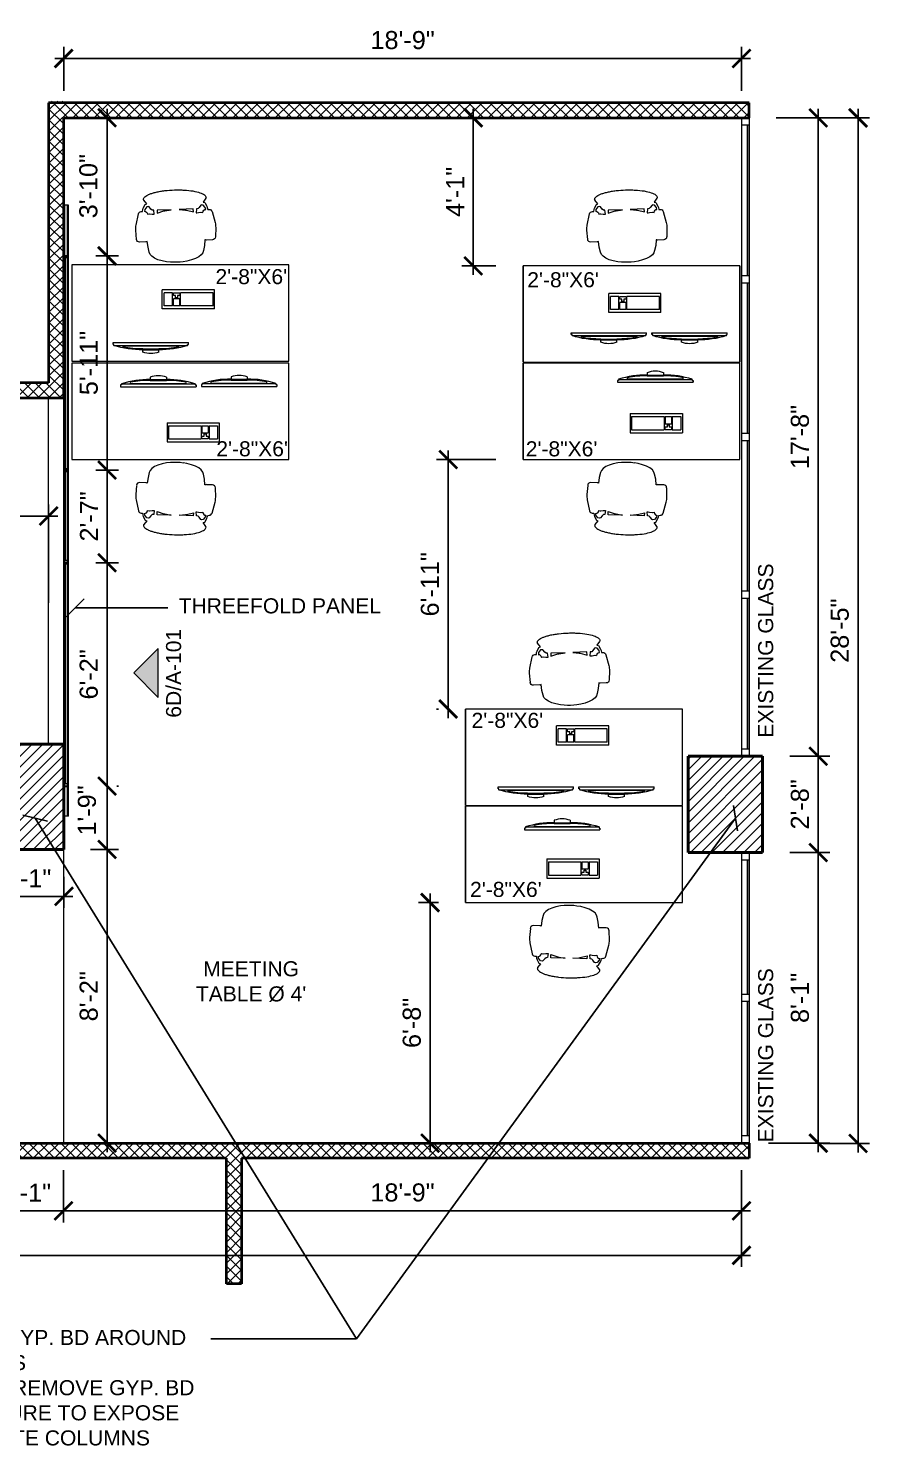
# Model space of a CAD drawing. Extents: x 65572 to 67208, y 30718 to 33598.
# Drawn here: x 66283.9 to 66563.2, y 32088 to 32558.7 of the extents above; entities that cross this region are included whole.
import ezdxf

# ---------------------------------------------------------------- set-up
doc = ezdxf.new("R2010")
doc.units = 0
doc.header["$LTSCALE"] = 0.5
doc.header["$MEASUREMENT"] = 0
doc.linetypes.add('HIDDEN', pattern=[0.375, 0.25, -0.125])
doc.layers.get('0').update_dxf_attribs({"linetype": 'CONTINUOUS'})
doc.layers.get('DEFPOINTS').update_dxf_attribs({"linetype": 'CONTINUOUS', "lineweight": 5})
for name, color, linetype, lineweight in [('Annotations', 40, 'CONTINUOUS', 5), ('Framing', 142, 'CONTINUOUS', 13), ('Hatches', 8, 'CONTINUOUS', 5), ('Layout', 154, 'CONTINUOUS', 5), ('Projections', 151, 'HIDDEN', 5), ('Structure', 7, 'CONTINUOUS', 40), ('Viewed', 150, 'CONTINUOUS', 9), ('Walls', 7, 'CONTINUOUS', 35)]:
    doc.layers.add(name, color=color, linetype=linetype, lineweight=lineweight)
doc.styles.get("Standard").update_dxf_attribs({"font": 'arial.ttf'})
doc.dimstyles.new('ARCH', dxfattribs={"dimscale": 96, "dimtxt": 0.0625, "dimasz": 0.0625, "dimexe": 0.04, "dimexo": 0.09375, "dimgap": 0.03125, "dimtad": 1, "dimdec": 0, "dimrnd": 0.0625, "dimzin": 3, "dimdsep": 46, "dimlunit": 4, "dimtxsty": 'Standard', "dimblk1": 'ARCHTICK', "dimblk2": 'ARCHTICK', "dimsah": 1, "dimcen": 0, "dimdle": 0.03125, "dimclrd": 256, "dimclre": 256, "dimclrt": 256, "dimazin": 0, "dimtfac": 1, "dimtdec": 0, "dimtmove": 2, "dimatfit": 3, "dimldrblk": 'OBLIQUE', "dimfxl": 0.3, "dimfxlon": 1, "dimfrac": 2, "dimarcsym": 0})
pattern_1 = [(45, (63665.679, 30900.0605), (-1.767767, 1.767767), [])]
pattern_2 = [(45, (63665.679, 30900.0605), (-1.767767, 1.767767), []), (135, (63665.679, 30900.0605), (-1.767767, -1.767767), [])]

# ---------------------------------------------------------------- blocks, each defined once
blk = doc.blocks.new('keyboard')
at = {"color": 0}
for p, q in [((8.72, 0), (-8.72, 0)), ((-8.72, -6.4), (-8.72, 0)), ((8.72, -6.4), (8.72, 0)), ((-5.33, -1), (-8.15, -1)), ((-8.15, -5.4), (-8.15, -1)), ((-5.33, -5.4), (-5.33, -1)), ((-5.03, -1.92), (-5.03, -1)), ((-5.03, -1), (-2.93, -1)), ((-4.3, -1.92), (-5.03, -1.92)), ((-2.92, -3.01), (-5.03, -3.01)), ((-5.03, -5.4), (-5.03, -3.01)), ((-4.3, -2.63), (-4.3, -1.92)), ((-3.71, -2.63), (-4.3, -2.63)), ((-2.93, -1.92), (-3.71, -1.92)), ((-3.71, -1.92), (-3.71, -2.63)), ((-2.93, -1), (-2.93, -1.92)), ((-2.92, -5.4), (-2.92, -3.01)), ((8.22, -1), (-2.62, -1)), ((-2.62, -5.4), (-2.62, -1)), ((8.22, -5.4), (8.22, -1)), ((8.72, -6.4), (-8.72, -6.4)), ((-5.33, -5.4), (-8.15, -5.4)), ((-2.92, -5.4), (-5.03, -5.4)), ((8.22, -5.4), (-2.62, -5.4))]:
    blk.add_line(p, q, dxfattribs=at)
blk = doc.blocks.new('_ArchTick')
at = {"const_width": 0.15}
blk.add_lwpolyline([(-0.5, -0.5), (0.5, 0.5)], dxfattribs=at)
blk = doc.blocks.new('*D15')
at = {"layer": 'Annotations', "linetype": 'ByBlock', "lineweight": -2}
for p, q in [((66310.01, 32283.02), (66310.01, 32310.07)), ((66313.29, 32307.07), (66313.85, 32307.07)), ((66304.55, 32286.02), (66313.85, 32286.02))]:
    blk.add_line(p, q, dxfattribs=at)
at = {"layer": 'DEFPOINTS', "color": 0}
for p in [(66304.29, 32307.07), (66310.01, 32307.07), (66295.55, 32286.02)]:
    blk.add_point(p, dxfattribs=at)
at = {"layer": 'Annotations', "lineweight": -2, "xscale": 6, "yscale": 6, "zscale": 6}
for p, rotation in [((66310.01, 32307.07), 89.99999999706833), ((66310.01, 32286.02), 269.9999999970684)]:
    blk.add_blockref('_ArchTick', p, dxfattribs=dict(at, rotation=rotation))
at = {"layer": 'Annotations', "insert": (66303.34, 32298.95), "char_height": 6, "attachment_point": 5, "rotation": 90}
blk.add_mtext('1\'-9"', dxfattribs=at)
blk = doc.blocks.new('_Oblique')
at = {"lineweight": -2}
blk.add_line((-0.5, -0.5), (0.5, 0.5), dxfattribs=at)
blk = doc.blocks.new('*D17')
at = {"layer": 'Annotations', "linetype": 'ByBlock', "lineweight": -2}
for p, q in [((66310.01, 32480.09), (66310.01, 32531.97)), ((66304.62, 32528.97), (66313.85, 32528.97)), ((66313.29, 32483.09), (66313.85, 32483.09))]:
    blk.add_line(p, q, dxfattribs=at)
at = {"layer": 'DEFPOINTS', "color": 0}
for p in [(66295.62, 32528.97), (66310.01, 32528.97), (66304.29, 32483.09)]:
    blk.add_point(p, dxfattribs=at)
at = {"layer": 'Annotations', "lineweight": -2, "xscale": 6, "yscale": 6, "zscale": 6}
for p, rotation in [((66310.01, 32528.97), 89.99999999707393), ((66310.01, 32483.09), 269.9999999970739)]:
    blk.add_blockref('_ArchTick', p, dxfattribs=dict(at, rotation=rotation))
at = {"layer": 'Annotations', "insert": (66303.83, 32506.26), "char_height": 6, "attachment_point": 5, "rotation": 90}
blk.add_mtext('3\'-10"', dxfattribs=at)
blk = doc.blocks.new('*D19')
at = {"layer": 'Annotations', "linetype": 'ByBlock', "lineweight": -2}
for p, q in [((65921.12, 32180), (65921.12, 32147.36)), ((66520.62, 32179.47), (66520.62, 32147.36)), ((65918.12, 32151.2), (66523.62, 32151.2))]:
    blk.add_line(p, q, dxfattribs=at)
at = {"layer": 'DEFPOINTS', "color": 0}
for p in [(65921.12, 32193.47), (66520.62, 32188.47), (66520.62, 32151.2)]:
    blk.add_point(p, dxfattribs=at)
at = {"layer": 'Annotations', "lineweight": -2, "xscale": 6, "yscale": 6, "zscale": 6}
for p, rotation in [((65921.12, 32151.2), 179.9999999970818), ((66520.62, 32151.2), 359.9999999970818)]:
    blk.add_blockref('_ArchTick', p, dxfattribs=dict(at, rotation=rotation))
at = {"layer": 'Annotations', "insert": (66225.69, 32157.26), "char_height": 6, "attachment_point": 5, "rotation": 360}
blk.add_mtext('50\'-0"', dxfattribs=at)
blk = doc.blocks.new('*D20')
at = {"layer": 'Annotations', "linetype": 'ByBlock', "lineweight": -2}
for p, q in [((66559.32, 32185.41), (66559.32, 32531.91)), ((66547.74, 32528.91), (66563.16, 32528.91)), ((66547.66, 32188.41), (66563.16, 32188.41))]:
    blk.add_line(p, q, dxfattribs=at)
at = {"layer": 'DEFPOINTS', "color": 0}
for p in [(66538.74, 32528.91), (66559.32, 32528.91), (66538.66, 32188.41)]:
    blk.add_point(p, dxfattribs=at)
at = {"layer": 'Annotations', "lineweight": -2, "xscale": 6, "yscale": 6, "zscale": 6}
for p, rotation in [((66559.32, 32528.91), 89.99999999708122), ((66559.32, 32188.41), 269.9999999970812)]:
    blk.add_blockref('_ArchTick', p, dxfattribs=dict(at, rotation=rotation))
at = {"layer": 'Annotations', "insert": (66553.26, 32358.66), "char_height": 6, "attachment_point": 5, "rotation": 90}
blk.add_mtext('28\'-5"', dxfattribs=at)
blk = doc.blocks.new('*D22')
at = {"layer": 'Annotations', "linetype": 'ByBlock', "lineweight": -2}
for p, q in [((66270.62, 32276.97), (66270.62, 32266.59)), ((66295.7, 32276.91), (66295.7, 32266.59)), ((66267.62, 32270.43), (66298.7, 32270.43))]:
    blk.add_line(p, q, dxfattribs=at)
at = {"layer": 'DEFPOINTS', "color": 0}
for p in [(66270.62, 32285.97), (66295.7, 32285.91), (66295.7, 32270.43)]:
    blk.add_point(p, dxfattribs=at)
at = {"layer": 'Annotations', "lineweight": -2, "xscale": 6, "yscale": 6, "zscale": 6}
for p, rotation in [((66270.62, 32270.43), 179.9999999970825), ((66295.7, 32270.43), 359.9999999970824)]:
    blk.add_blockref('_ArchTick', p, dxfattribs=dict(at, rotation=rotation))
at = {"layer": 'Annotations', "insert": (66283.16, 32276.44), "char_height": 6, "attachment_point": 5, "rotation": 360}
blk.add_mtext('2\'-1"', dxfattribs=at)
blk = doc.blocks.new('*D50')
at = {"layer": 'Annotations', "linetype": 'ByBlock', "lineweight": -2}
for p, q in [((66270.62, 32179.52), (66270.62, 32162.16)), ((66295.55, 32179.52), (66295.55, 32162.16)), ((66267.62, 32166), (66298.55, 32166))]:
    blk.add_line(p, q, dxfattribs=at)
at = {"layer": 'DEFPOINTS', "color": 0}
for p in [(66270.62, 32188.52), (66295.55, 32188.52), (66295.55, 32166)]:
    blk.add_point(p, dxfattribs=at)
at = {"layer": 'Annotations', "lineweight": -2, "xscale": 6, "yscale": 6, "zscale": 6, "rotation": 180}
blk.add_blockref('_ArchTick', (66270.62, 32166), dxfattribs=at)
at = {"layer": 'Annotations', "lineweight": -2, "xscale": 6, "yscale": 6, "zscale": 6}
blk.add_blockref('_ArchTick', (66295.55, 32166), dxfattribs=at)
at = {"layer": 'Annotations', "insert": (66283.08, 32172.02), "char_height": 6, "attachment_point": 5}
blk.add_mtext('2\'-1"', dxfattribs=at)
blk = doc.blocks.new('*D51')
at = {"layer": 'Annotations', "linetype": 'ByBlock', "lineweight": -2}
for p, q in [((66295.55, 32179.52), (66295.55, 32162.16)), ((66520.62, 32179.47), (66520.62, 32162.16)), ((66292.55, 32166), (66523.62, 32166))]:
    blk.add_line(p, q, dxfattribs=at)
at = {"layer": 'DEFPOINTS', "color": 0}
for p in [(66295.55, 32188.52), (66520.62, 32188.47), (66520.62, 32166)]:
    blk.add_point(p, dxfattribs=at)
at = {"layer": 'Annotations', "lineweight": -2, "xscale": 6, "yscale": 6, "zscale": 6, "rotation": 180}
blk.add_blockref('_ArchTick', (66295.55, 32166), dxfattribs=at)
at = {"layer": 'Annotations', "lineweight": -2, "xscale": 6, "yscale": 6, "zscale": 6}
blk.add_blockref('_ArchTick', (66520.62, 32166), dxfattribs=at)
at = {"layer": 'Annotations', "insert": (66408.08, 32172.07), "char_height": 6, "attachment_point": 5}
blk.add_mtext('18\'-9"', dxfattribs=at)
blk = doc.blocks.new('herman miller')
at = {"color": 0, "linetype": 'ByBlock', "lineweight": -2}
for p, q in [((2130, 3358), (2129, 3346)), ((2242, 3404), (2149, 3382)), ((2363, 3404), (2285, 3408)), ((2387, 3326), (2387, 3379)), ((2066, 3309), (2035, 3333)), ((2071, 3322), (2066, 3309)), ((2101, 3339), (2071, 3322)), ((2090, 3296), (2092, 3309)), ((2092, 3289), (2090, 3296)), ((2092, 3309), (2113, 3327)), ((2111, 3275), (2092, 3289)), ((2113, 3343), (2101, 3339)), ((2120, 3264), (2111, 3275)), ((2129, 3346), (2113, 3343)), ((2113, 3327), (2129, 3329)), ((2121, 3251), (2120, 3264)), ((2155, 3248), (2121, 3251)), ((2154, 3304), (2151, 3291)), ((2151, 3291), (2151, 3288)), ((2151, 3288), (2154, 3267)), ((2154, 3267), (2155, 3254)), ((2155, 3254), (2155, 3248)), ((2433, 3309), (2384, 3314)), ((2475, 3300), (2433, 3309)), ((2493, 3293), (2475, 3300)), ((2510, 3279), (2493, 3293)), ((2526, 3257), (2510, 3279)), ((2540, 3229), (2526, 3257)), ((2551, 3195), (2540, 3229)), ((2121, 3223), (2147, 3224)), ((2122, 3104), (2121, 3223)), ((2129, 3157), (2122, 3104)), ((2130, 3166), (2129, 3157)), ((2147, 3224), (2130, 3166)), ((2560, 3157), (2551, 3195)), ((2564, 3125), (2560, 3157)), ((2121, 2920), (2122, 3038)), ((2122, 3038), (2129, 2985)), ((2560, 2985), (2564, 3017)), ((2111, 2868), (2120, 2878)), ((2120, 2878), (2121, 2891)), ((2147, 2918), (2121, 2920)), ((2121, 2891), (2155, 2895)), ((2129, 2985), (2130, 2976)), ((2130, 2976), (2147, 2918)), ((2154, 2875), (2151, 2854)), ((2155, 2888), (2154, 2875)), ((2155, 2895), (2155, 2888)), ((2510, 2863), (2526, 2885)), ((2526, 2885), (2540, 2913)), ((2540, 2913), (2551, 2947)), ((2551, 2947), (2560, 2985)), ((2035, 2810), (2066, 2833)), ((2066, 2833), (2071, 2820)), ((2071, 2820), (2101, 2803)), ((2090, 2846), (2092, 2853)), ((2092, 2833), (2090, 2846)), ((2092, 2853), (2111, 2868)), ((2113, 2816), (2092, 2833)), ((2101, 2803), (2113, 2800)), ((2129, 2813), (2113, 2816)), ((2113, 2800), (2129, 2796)), ((2129, 2796), (2130, 2784)), ((2149, 2760), (2242, 2738)), ((2151, 2854), (2151, 2851)), ((2151, 2851), (2154, 2838)), ((2384, 2828), (2433, 2833)), ((2387, 2764), (2387, 2816)), ((2433, 2833), (2475, 2843)), ((2475, 2843), (2493, 2849)), ((2493, 2849), (2510, 2863)), ((2285, 2734), (2363, 2738))]:
    blk.add_line(p, q, dxfattribs=at)
for centre, radius, start, end in [((2155, 3357), 25.4, 103.3925, 178.698), ((2277, 3256), 152, 87.0643, 103.3925), ((2362, 3379), 25.4, 0, 87.0643), ((2028, 3323), 11.4, 52.4809, 89.3775), ((2154, 3330), 25.4, 181.636, 262.725), ((2154, 3330), 25.4, 262.725, 269.798), ((2362, 3326), 25.4, 332.4862, 0), ((2135, 3071), 432, 352.8004, 7.1996), ((2028, 2819), 11.4, 270.6225, 307.5191), ((2154, 2812), 25.4, 97.275, 178.364), ((2155, 2785), 25.4, 181.302, 256.6075), ((2154, 2812), 25.4, 90.202, 97.275), ((2362, 2764), 25.4, 272.9357, 0), ((2362, 2816), 25.4, 0, 27.5138), ((2277, 2886), 152, 256.6075, 272.9357)]:
    blk.add_arc(centre, radius, start, end, dxfattribs=at)
blk.add_open_spline([(2028, 3335), (2025, 3335), (2017, 3333), (2006, 3323), (1996, 3307), (1986, 3285), (1977, 3258), (1970, 3227), (1964, 3191), (1958, 3140), (1956, 3085), (1957, 3030), (1961, 2976), (1969, 2913), (1986, 2854), (2002, 2822), (2017, 2810), (2025, 2807), (2028, 2807)], degree=3, knots=[0, 0, 0, 0, 0.05, 0.1, 0.15, 0.2, 0.25, 0.3, 0.35, 0.4, 0.5, 0.55, 0.6, 0.7, 0.8, 0.9, 0.95, 1, 1, 1, 1], dxfattribs=at)
blk = doc.blocks.new('*D57')
at = {"layer": 'Annotations', "linetype": 'ByBlock', "lineweight": -2}
for p, q in [((66546.1, 32185.47), (66546.1, 32287.97)), ((66536.62, 32284.97), (66549.94, 32284.97)), ((66529.62, 32188.47), (66549.94, 32188.47))]:
    blk.add_line(p, q, dxfattribs=at)
at = {"layer": 'DEFPOINTS', "color": 0}
for p in [(66527.62, 32284.97), (66546.1, 32284.97), (66520.62, 32188.47)]:
    blk.add_point(p, dxfattribs=at)
at = {"layer": 'Annotations', "lineweight": -2, "xscale": 6, "yscale": 6, "zscale": 6}
for p, rotation in [((66546.1, 32284.97), 90), ((66546.1, 32188.47), 270)]:
    blk.add_blockref('_ArchTick', p, dxfattribs=dict(at, rotation=rotation))
at = {"layer": 'Annotations', "insert": (66540.03, 32236.72), "char_height": 6, "attachment_point": 5, "rotation": 90}
blk.add_mtext('8\'-1"', dxfattribs=at)
blk = doc.blocks.new('*D58')
at = {"layer": 'Annotations', "linetype": 'ByBlock', "lineweight": -2}
for p, q in [((66546.1, 32281.97), (66546.1, 32319.97)), ((66536.62, 32316.97), (66549.94, 32316.97)), ((66536.62, 32284.97), (66549.94, 32284.97))]:
    blk.add_line(p, q, dxfattribs=at)
at = {"layer": 'DEFPOINTS', "color": 0}
for p in [(66527.62, 32316.97), (66546.1, 32316.97), (66527.62, 32284.97)]:
    blk.add_point(p, dxfattribs=at)
at = {"layer": 'Annotations', "lineweight": -2, "xscale": 6, "yscale": 6, "zscale": 6}
for p, rotation in [((66546.1, 32316.97), 90), ((66546.1, 32284.97), 270)]:
    blk.add_blockref('_ArchTick', p, dxfattribs=dict(at, rotation=rotation))
at = {"layer": 'Annotations', "insert": (66540.03, 32300.97), "char_height": 6, "attachment_point": 5, "rotation": 90}
blk.add_mtext('2\'-8"', dxfattribs=at)
blk = doc.blocks.new('*D59')
at = {"layer": 'Annotations', "linetype": 'ByBlock', "lineweight": -2}
for p, q in [((66546.1, 32313.97), (66546.1, 32531.91)), ((66532.12, 32528.91), (66549.94, 32528.91)), ((66536.62, 32316.97), (66549.94, 32316.97))]:
    blk.add_line(p, q, dxfattribs=at)
at = {"layer": 'DEFPOINTS', "color": 0}
for p in [(66523.12, 32528.91), (66546.1, 32528.91), (66527.62, 32316.97)]:
    blk.add_point(p, dxfattribs=at)
at = {"layer": 'Annotations', "lineweight": -2, "xscale": 6, "yscale": 6, "zscale": 6}
for p, rotation in [((66546.1, 32528.91), 90), ((66546.1, 32316.97), 270)]:
    blk.add_blockref('_ArchTick', p, dxfattribs=dict(at, rotation=rotation))
at = {"layer": 'Annotations', "insert": (66540.03, 32422.94), "char_height": 6, "attachment_point": 5, "rotation": 90}
blk.add_mtext('17\'-8"', dxfattribs=at)
blk = doc.blocks.new('*D60')
at = {"layer": 'Annotations', "linetype": 'ByBlock', "lineweight": -2}
for p, q in [((66295.62, 32537.97), (66295.62, 32552.5)), ((66520.62, 32537.97), (66520.62, 32552.5)), ((66292.62, 32548.66), (66523.62, 32548.66))]:
    blk.add_line(p, q, dxfattribs=at)
at = {"layer": 'DEFPOINTS', "color": 0}
for p in [(66520.62, 32548.66), (66295.62, 32528.97), (66520.62, 32528.97)]:
    blk.add_point(p, dxfattribs=at)
at = {"layer": 'Annotations', "lineweight": -2, "xscale": 6, "yscale": 6, "zscale": 6, "rotation": 180}
blk.add_blockref('_ArchTick', (66295.62, 32548.66), dxfattribs=at)
at = {"layer": 'Annotations', "lineweight": -2, "xscale": 6, "yscale": 6, "zscale": 6}
blk.add_blockref('_ArchTick', (66520.62, 32548.66), dxfattribs=at)
at = {"layer": 'Annotations', "insert": (66408.12, 32554.73), "char_height": 6, "attachment_point": 5}
blk.add_mtext('18\'-9"', dxfattribs=at)
blk = doc.blocks.new('*D61')
at = {"layer": 'Annotations', "linetype": 'ByBlock', "lineweight": -2}
for p, q in [((66304.55, 32286.02), (66313.85, 32286.02)), ((66310.01, 32289.02), (66310.01, 32185.52)), ((66304.55, 32188.52), (66313.85, 32188.52))]:
    blk.add_line(p, q, dxfattribs=at)
at = {"layer": 'DEFPOINTS', "color": 0}
for p in [(66295.55, 32286.02), (66295.55, 32188.52), (66310.01, 32188.52)]:
    blk.add_point(p, dxfattribs=at)
at = {"layer": 'Annotations', "lineweight": -2, "xscale": 6, "yscale": 6, "zscale": 6}
for p, rotation in [((66310.01, 32286.02), 89.99999999708396), ((66310.01, 32188.52), 269.9999999970839)]:
    blk.add_blockref('_ArchTick', p, dxfattribs=dict(at, rotation=rotation))
at = {"layer": 'Annotations', "insert": (66303.95, 32237.27), "char_height": 6, "attachment_point": 5, "rotation": 90}
blk.add_mtext('8\'-2"', dxfattribs=at)
blk = doc.blocks.new('*D63')
at = {"layer": 'Annotations', "linetype": 'ByBlock', "lineweight": -2}
for p, q in [((66137.62, 32367.93), (66137.62, 32400.57)), ((66290.62, 32367.93), (66290.62, 32400.57)), ((66134.62, 32396.73), (66293.62, 32396.73))]:
    blk.add_line(p, q, dxfattribs=at)
at = {"layer": 'DEFPOINTS', "color": 0}
for p in [(66290.62, 32396.73), (66290.62, 32320.97), (66137.62, 32302.47)]:
    blk.add_point(p, dxfattribs=at)
at = {"layer": 'Annotations', "lineweight": -2, "xscale": 6, "yscale": 6, "zscale": 6, "rotation": 180}
blk.add_blockref('_ArchTick', (66137.62, 32396.73), dxfattribs=at)
at = {"layer": 'Annotations', "lineweight": -2, "xscale": 6, "yscale": 6, "zscale": 6}
blk.add_blockref('_ArchTick', (66290.62, 32396.73), dxfattribs=at)
at = {"layer": 'Annotations', "insert": (66214.12, 32402.8), "char_height": 6, "attachment_point": 5}
blk.add_mtext('12\'-9"', dxfattribs=at)
blk = doc.blocks.new('monitor')
at = {"color": 0, "linetype": 'ByBlock', "lineweight": -2}
for p, q in [((-12.52, 0.6), (-12.52, 0)), ((-12.52, 0.6), (-12.52, 0)), ((-12.22, 0.6), (-12.52, 0.6)), ((-12.52, 0), (12.52, 0)), ((-12.22, 0.95), (12.22, 0.95)), ((-12.22, 0.95), (-12.22, 0.6)), ((-9.24, 1.1), (-9.24, 1.45)), ((-9.24, 1.1), (-9.24, 1.45)), ((-9.24, 1.1), (9.24, 1.1)), ((-2.68, 3.17), (-2.68, 2.38)), ((-2.68, 2.38), (2.68, 2.38)), ((-2.68, 2.09), (2.68, 2.09)), ((2.68, 3.17), (2.68, 2.38)), ((9.24, 1.1), (9.24, 1.45)), ((12.22, 0.95), (12.22, 0.6)), ((12.22, 0.6), (12.52, 0.6)), ((12.52, 0.6), (12.52, 0))]:
    blk.add_line(p, q, dxfattribs=at)
for centre, radius, start, end in [((-3.23, -26.48), 28.87, 88.9181, 108.1434), ((-3.23, -26.48), 28.58, 88.9181, 102.1432), ((0, -3.88), 7.54, 69.1704, 110.8296), ((3.23, -26.48), 28.87, 71.8566, 91.0819), ((3.23, -26.48), 28.58, 77.8568, 91.0819)]:
    blk.add_arc(centre, radius, start, end, dxfattribs=at)
blk = doc.blocks.new('*D103')
at = {"layer": 'Annotations', "lineweight": -2}
for p, q in [((66306.25, 32381.21), (66313.85, 32381.21)), ((66310.01, 32304.07), (66310.01, 32384.21)), ((66313.29, 32307.07), (66313.85, 32307.07))]:
    blk.add_line(p, q, dxfattribs=at)
at = {"layer": 'DEFPOINTS', "color": 0}
for p in [(66297.25, 32381.21), (66310.01, 32381.21), (66304.29, 32307.07)]:
    blk.add_point(p, dxfattribs=at)
at = {"layer": 'Annotations', "lineweight": -2, "xscale": 6, "yscale": 6, "zscale": 6}
for p, rotation in [((66310.01, 32381.21), 89.99999999707627), ((66310.01, 32307.07), 269.9999999970763)]:
    blk.add_blockref('_ArchTick', p, dxfattribs=dict(at, rotation=rotation))
at = {"layer": 'Annotations', "insert": (66303.95, 32344.14), "char_height": 6, "attachment_point": 5, "rotation": 90}
blk.add_mtext('6\'-2"', dxfattribs=at)
blk = doc.blocks.new('*D104')
at = {"layer": 'Annotations', "lineweight": -2}
for p, q in [((66310.01, 32378.21), (66310.01, 32414.97)), ((66306.25, 32411.97), (66313.85, 32411.97)), ((66306.25, 32381.21), (66313.85, 32381.21))]:
    blk.add_line(p, q, dxfattribs=at)
at = {"layer": 'DEFPOINTS', "color": 0}
for p in [(66297.25, 32411.97), (66310.01, 32411.97), (66297.25, 32381.21)]:
    blk.add_point(p, dxfattribs=at)
at = {"layer": 'Annotations', "lineweight": -2, "xscale": 6, "yscale": 6, "zscale": 6}
for p, rotation in [((66310.01, 32411.97), 89.99999999707218), ((66310.01, 32381.21), 269.9999999970722)]:
    blk.add_blockref('_ArchTick', p, dxfattribs=dict(at, rotation=rotation))
at = {"layer": 'Annotations', "insert": (66304, 32396.59), "char_height": 6, "attachment_point": 5, "rotation": 90}
blk.add_mtext('2\'-7"', dxfattribs=at)
blk = doc.blocks.new('*D105')
at = {"layer": 'Annotations', "lineweight": -2}
for p, q in [((66310.01, 32408.97), (66310.01, 32486.09)), ((66306.25, 32483.09), (66313.85, 32483.09)), ((66306.25, 32411.97), (66313.85, 32411.97))]:
    blk.add_line(p, q, dxfattribs=at)
at = {"layer": 'DEFPOINTS', "color": 0}
for p in [(66297.25, 32483.09), (66310.01, 32483.09), (66297.25, 32411.97)]:
    blk.add_point(p, dxfattribs=at)
at = {"layer": 'Annotations', "lineweight": -2, "xscale": 6, "yscale": 6, "zscale": 6}
for p, rotation in [((66310.01, 32483.09), 89.9999999970811), ((66310.01, 32411.97), 269.9999999970811)]:
    blk.add_blockref('_ArchTick', p, dxfattribs=dict(at, rotation=rotation))
at = {"layer": 'Annotations', "insert": (66303.95, 32447.53), "char_height": 6, "attachment_point": 5, "rotation": 90}
blk.add_mtext('5\'-11"', dxfattribs=at)
blk = doc.blocks.new('*D111')
at = {"layer": 'Annotations', "lineweight": -2}
for p, q in [((66423.25, 32329.63), (66423.25, 32418.47)), ((66439.11, 32415.47), (66419.41, 32415.47)), ((66420.05, 32332.63), (66419.41, 32332.63))]:
    blk.add_line(p, q, dxfattribs=at)
at = {"layer": 'DEFPOINTS', "color": 0}
for p in [(66423.25, 32415.47), (66448.11, 32415.47), (66429.05, 32332.63)]:
    blk.add_point(p, dxfattribs=at)
at = {"layer": 'Annotations', "lineweight": -2, "xscale": 6, "yscale": 6, "zscale": 6}
for p, rotation in [((66423.25, 32415.47), 90), ((66423.25, 32332.63), 270)]:
    blk.add_blockref('_ArchTick', p, dxfattribs=dict(at, rotation=rotation))
at = {"layer": 'Annotations', "insert": (66417.19, 32374.05), "char_height": 6, "attachment_point": 5, "rotation": 90}
blk.add_mtext('6\'-11"', dxfattribs=at)
blk = doc.blocks.new('*D125')
at = {"layer": 'Annotations', "lineweight": -2}
for p, q in [((66431.58, 32476.76), (66431.58, 32531.97)), ((66439.11, 32528.97), (66427.74, 32528.97)), ((66439.11, 32479.76), (66427.74, 32479.76))]:
    blk.add_line(p, q, dxfattribs=at)
at = {"layer": 'DEFPOINTS', "color": 0}
for p in [(66431.58, 32528.97), (66448.11, 32528.97), (66448.11, 32479.76)]:
    blk.add_point(p, dxfattribs=at)
at = {"layer": 'Annotations', "lineweight": -2, "xscale": 6, "yscale": 6, "zscale": 6}
for p, rotation in [((66431.58, 32528.97), 90), ((66431.58, 32479.76), 270)]:
    blk.add_blockref('_ArchTick', p, dxfattribs=dict(at, rotation=rotation))
at = {"layer": 'Annotations', "insert": (66425.57, 32504.36), "char_height": 6, "attachment_point": 5, "rotation": 90}
blk.add_mtext('4\'-1"', dxfattribs=at)
blk = doc.blocks.new('*D126')
at = {"layer": 'Annotations', "lineweight": -2}
for p, q in [((66420.05, 32268.35), (66413.41, 32268.35)), ((66417.25, 32271.35), (66417.25, 32185.47)), ((66420.05, 32188.47), (66413.41, 32188.47))]:
    blk.add_line(p, q, dxfattribs=at)
at = {"layer": 'DEFPOINTS', "color": 0}
for p in [(66429.05, 32268.35), (66417.25, 32188.47), (66429.05, 32188.47)]:
    blk.add_point(p, dxfattribs=at)
at = {"layer": 'Annotations', "lineweight": -2, "xscale": 6, "yscale": 6, "zscale": 6}
for p, rotation in [((66417.25, 32268.35), 90), ((66417.25, 32188.47), 270)]:
    blk.add_blockref('_ArchTick', p, dxfattribs=dict(at, rotation=rotation))
at = {"layer": 'Annotations', "insert": (66411.19, 32228.41), "char_height": 6, "attachment_point": 5, "rotation": 90}
blk.add_mtext('6\'-8"', dxfattribs=at)

msp = doc.modelspace()

# ---------------------------------------------------------------- hatches: boundary and pattern name
at = {"layer": 'Hatches'}
h = msp.add_hatch(dxfattribs=at)
h.set_pattern_fill('ANSI37', color=256, scale=20, style=0)
h.set_pattern_definition(pattern_2)
h.paths.add_polyline_path([(66290.62, 32440.97), (66132.62, 32440.97), (66132.62, 32389.47), (65921.12, 32389.47), (65921.12, 32384.47), (66132.62, 32384.47), (66132.62, 32297.47), (66141.62, 32297.47), (66141.62, 32302.47), (66137.62, 32302.47), (66137.62, 32435.97), (66295.62, 32435.97), (66295.62, 32528.97), (66523.12, 32528.97), (66523.12, 32533.97), (66295.62, 32533.97), (66295.62, 32534.51), (66290.62, 32534.53)])
at = {"layer": 'Hatches', "linetype": 'ByBlock'}
msp.add_hatch(color=256, dxfattribs=at).paths.add_polyline_path([(66327.02, 32352.78), (66318.87, 32344.63), (66327.02, 32336.48)])
at = {"layer": 'Hatches'}
h = msp.add_hatch(dxfattribs=at)
h.set_pattern_fill('ANSI31', color=256, scale=20, style=0)
h.set_pattern_definition(pattern_1)
h.paths.add_polyline_path([(66270.62, 32320.97), (66295.62, 32320.97), (66295.62, 32285.97), (66270.62, 32285.97)])
h = msp.add_hatch(dxfattribs=at)
h.set_pattern_fill('ANSI31', color=256, scale=20, style=0)
h.set_pattern_definition(pattern_1)
h.paths.add_polyline_path([(66502.87, 32316.97), (66527.62, 32316.97), (66527.62, 32284.97), (66502.87, 32284.97)])
h = msp.add_hatch(dxfattribs=at)
h.set_pattern_fill('ANSI37', color=256, scale=20, style=0)
h.set_pattern_definition(pattern_2)
h.paths.add_polyline_path([(66349.62, 32141.77), (66354.62, 32141.77), (66354.62, 32183.47), (66523.12, 32183.47), (66523.12, 32188.47), (65921.12, 32188.47), (65921.12, 32183.47), (66063.62, 32183.47), (66063.62, 32141.77), (66068.62, 32141.77), (66068.62, 32183.47), (66206.62, 32183.47), (66206.62, 32141.77), (66211.62, 32141.77), (66211.62, 32183.47), (66349.62, 32183.47)])

# ---------------------------------------------------------------- linework, layer by layer
at = {"color": 0}
for p, q in [((66520.11, 32447.76), (66520.11, 32479.76)), ((66295.62, 32320.97), (66295.62, 32435.97))]:
    msp.add_line(p, q, dxfattribs=at)
at = {"layer": 'Annotations', "linetype": 'ByBlock'}
msp.add_lwpolyline([(66327.02, 32352.78), (66318.87, 32344.63), (66327.02, 32336.48), (66327.02, 32352.78)], dxfattribs=at)
at = {"layer": 'Framing'}
for p, q in [((66511.12, 32528.97), (66511.12, 32528.91)), ((66520.62, 32528.97), (66520.62, 32526.47)), ((66523.12, 32528.97), (66520.62, 32528.97)), ((66523.12, 32526.47), (66520.62, 32526.47)), ((66522.5, 32526.47), (66522.5, 32476.59)), ((66522.62, 32526.47), (66522.5, 32526.47)), ((66522.62, 32526.47), (66522.62, 32476.59)), ((66523.12, 32528.97), (66523.12, 32526.47)), ((66523.12, 32528.97), (66523.12, 32528.91)), ((66523.12, 32528.91), (66523.2, 32528.91)), ((66295.62, 32483.09), (66295.62, 32481.47)), ((66297.25, 32483.09), (66295.62, 32483.09)), ((66295.62, 32481.47), (66296, 32481.47)), ((66295.73, 32482.99), (66297.14, 32482.99)), ((66295.73, 32481.57), (66295.73, 32482.99)), ((66295.89, 32481.57), (66295.73, 32481.57)), ((66295.89, 32481.75), (66295.89, 32481.57)), ((66296, 32481.75), (66295.89, 32481.75)), ((66296, 32481.47), (66296, 32481.75)), ((66296.12, 32482.57), (66296.12, 32412.53)), ((66296.12, 32482.57), (66296.75, 32482.57)), ((66296.75, 32482.57), (66296.75, 32412.53)), ((66296.87, 32481.75), (66296.87, 32481.47)), ((66296.98, 32481.75), (66296.87, 32481.75)), ((66296.87, 32481.47), (66297.25, 32481.47)), ((66296.98, 32481.57), (66296.98, 32481.75)), ((66297.14, 32481.57), (66296.98, 32481.57)), ((66297.14, 32482.99), (66297.14, 32481.57)), ((66297.25, 32481.47), (66297.25, 32483.09)), ((66520.62, 32476.59), (66520.62, 32474.09)), ((66520.62, 32476.59), (66523.12, 32476.59)), ((66523.12, 32474.09), (66520.62, 32474.09)), ((66522.5, 32476.59), (66522.62, 32476.59)), ((66522.5, 32474.09), (66522.5, 32424.22)), ((66522.62, 32474.09), (66522.5, 32474.09)), ((66522.62, 32474.09), (66522.62, 32424.22)), ((66523.12, 32476.59), (66523.12, 32474.09)), ((66520.62, 32424.22), (66520.62, 32421.72)), ((66520.62, 32424.22), (66523.12, 32424.22)), ((66522.5, 32424.22), (66522.62, 32424.22)), ((66523.12, 32424.22), (66523.12, 32421.72)), ((66523.12, 32421.72), (66520.62, 32421.72)), ((66522.5, 32421.72), (66522.5, 32371.84)), ((66522.62, 32421.72), (66522.5, 32421.72)), ((66522.62, 32421.72), (66522.62, 32371.84)), ((66295.62, 32413.59), (66295.62, 32411.97)), ((66296, 32413.59), (66295.62, 32413.59)), ((66295.73, 32413.49), (66295.89, 32413.49)), ((66295.73, 32412.07), (66295.73, 32413.49)), ((66295.89, 32413.49), (66295.89, 32413.31)), ((66295.89, 32413.31), (66296, 32413.31)), ((66296, 32413.31), (66296, 32413.59)), ((66296, 32412.07), (66296, 32413.31)), ((66296.87, 32413.59), (66296.87, 32413.31)), ((66297.25, 32413.59), (66296.87, 32413.59)), ((66296.87, 32413.31), (66296.98, 32413.31)), ((66296.98, 32413.49), (66297.14, 32413.49)), ((66296.98, 32413.31), (66296.98, 32413.49)), ((66297.14, 32413.49), (66297.14, 32412.07)), ((66297.25, 32411.97), (66297.25, 32413.59)), ((66295.62, 32411.97), (66295.62, 32410.34)), ((66297.25, 32411.97), (66295.62, 32411.97)), ((66295.62, 32411.97), (66297.25, 32411.97)), ((66295.62, 32410.34), (66296, 32410.34)), ((66297.14, 32412.07), (66295.73, 32412.07)), ((66295.73, 32411.86), (66297.14, 32411.86)), ((66295.73, 32410.45), (66295.73, 32411.86)), ((66295.89, 32410.45), (66295.73, 32410.45)), ((66295.89, 32410.62), (66295.89, 32410.45)), ((66296, 32410.62), (66295.89, 32410.62)), ((66296, 32410.34), (66296, 32410.62)), ((66296.12, 32412.53), (66296.75, 32412.53)), ((66296.12, 32411.56), (66296.12, 32382.03)), ((66296.12, 32411.56), (66296.75, 32411.56)), ((66296.75, 32411.56), (66296.75, 32382.03)), ((66296.87, 32410.62), (66296.87, 32410.34)), ((66296.98, 32410.62), (66296.87, 32410.62)), ((66296.87, 32410.34), (66297.25, 32410.34)), ((66296.98, 32410.45), (66296.98, 32410.62)), ((66297.14, 32410.45), (66296.98, 32410.45)), ((66297.14, 32411.86), (66297.14, 32410.45)), ((66297.25, 32410.34), (66297.25, 32411.97)), ((66295.62, 32382.84), (66295.62, 32381.21)), ((66296, 32382.84), (66295.62, 32382.84)), ((66295.62, 32381.21), (66297.25, 32381.21)), ((66295.62, 32381.21), (66295.62, 32379.59)), ((66297.25, 32381.21), (66295.62, 32381.21)), ((66295.73, 32382.73), (66295.89, 32382.73)), ((66295.73, 32381.32), (66295.73, 32382.73)), ((66297.14, 32381.32), (66295.73, 32381.32)), ((66295.73, 32381.11), (66297.14, 32381.11)), ((66295.73, 32379.69), (66295.73, 32381.11)), ((66295.89, 32382.73), (66295.89, 32382.56)), ((66295.89, 32382.56), (66296, 32382.56)), ((66296, 32382.56), (66296, 32382.84)), ((66296, 32381.32), (66296, 32382.56)), ((66296, 32379.87), (66296, 32381.21)), ((66296.12, 32382.03), (66296.75, 32382.03)), ((66296.12, 32380.81), (66296.12, 32307.86)), ((66296.12, 32380.81), (66296.75, 32380.81)), ((66296.75, 32380.81), (66296.75, 32307.86)), ((66296.87, 32382.84), (66296.87, 32382.56)), ((66297.25, 32382.84), (66296.87, 32382.84)), ((66296.87, 32382.56), (66296.98, 32382.56)), ((66296.98, 32382.73), (66297.14, 32382.73)), ((66296.98, 32382.56), (66296.98, 32382.73)), ((66297.14, 32382.73), (66297.14, 32381.32)), ((66297.14, 32381.11), (66297.14, 32379.69)), ((66297.25, 32381.21), (66297.25, 32382.84)), ((66297.25, 32379.59), (66297.25, 32381.21)), ((66295.62, 32379.59), (66296, 32379.59)), ((66295.89, 32379.69), (66295.73, 32379.69)), ((66295.89, 32379.87), (66295.89, 32379.69)), ((66296, 32379.87), (66295.89, 32379.87)), ((66296, 32379.59), (66296, 32379.87)), ((66296.87, 32379.87), (66296.87, 32379.59)), ((66296.98, 32379.87), (66296.87, 32379.87)), ((66296.87, 32379.59), (66297.25, 32379.59)), ((66296.98, 32379.69), (66296.98, 32379.87)), ((66297.14, 32379.69), (66296.98, 32379.69)), ((66520.62, 32371.84), (66520.62, 32369.34)), ((66520.62, 32371.84), (66523.12, 32371.84)), ((66522.5, 32371.84), (66522.62, 32371.84)), ((66523.12, 32371.84), (66523.12, 32369.34)), ((66523.12, 32369.34), (66520.62, 32369.34)), ((66522.5, 32369.34), (66522.5, 32319.47)), ((66522.62, 32369.34), (66522.5, 32369.34)), ((66522.62, 32369.34), (66522.62, 32319.47)), ((66520.62, 32319.47), (66520.62, 32316.97)), ((66520.62, 32319.47), (66523.12, 32319.47)), ((66522.5, 32319.47), (66522.62, 32319.47)), ((66523.12, 32319.47), (66523.12, 32316.97)), ((66520.62, 32316.97), (66523.12, 32316.97)), ((66295.62, 32308.59), (66295.62, 32306.96)), ((66296, 32308.59), (66295.62, 32308.59)), ((66295.62, 32306.96), (66297.25, 32306.96)), ((66295.73, 32308.48), (66295.89, 32308.48)), ((66295.73, 32307.07), (66295.73, 32308.48)), ((66297.14, 32307.07), (66295.73, 32307.07)), ((66295.89, 32308.48), (66295.89, 32308.31)), ((66295.89, 32308.31), (66296, 32308.31)), ((66296, 32308.31), (66296, 32308.59)), ((66296.12, 32307.86), (66296.75, 32307.86)), ((66296.87, 32308.59), (66296.87, 32308.31)), ((66297.25, 32308.59), (66296.87, 32308.59)), ((66296.87, 32307.07), (66296.87, 32308.31)), ((66296.87, 32308.31), (66296.98, 32308.31)), ((66296.98, 32308.48), (66297.14, 32308.48)), ((66296.98, 32308.31), (66296.98, 32308.48)), ((66297.14, 32308.48), (66297.14, 32307.07)), ((66297.25, 32306.96), (66297.25, 32308.59)), ((66520.62, 32284.97), (66520.62, 32282.47)), ((66523.12, 32284.97), (66520.62, 32284.97)), ((66523.12, 32282.47), (66520.62, 32282.47)), ((66522.5, 32282.47), (66522.5, 32237.97)), ((66522.62, 32282.47), (66522.5, 32282.47)), ((66522.62, 32282.47), (66522.62, 32237.97)), ((66523.12, 32284.97), (66523.12, 32282.47)), ((66523.12, 32284.97), (66523.12, 32284.91)), ((66523.2, 32284.91), (66523.12, 32284.91)), ((66520.62, 32237.97), (66520.62, 32235.47)), ((66520.62, 32237.97), (66523.12, 32237.97)), ((66523.12, 32235.47), (66520.62, 32235.47)), ((66522.5, 32237.97), (66522.62, 32237.97)), ((66522.5, 32235.47), (66522.5, 32190.97)), ((66522.62, 32235.47), (66522.5, 32235.47)), ((66522.62, 32235.47), (66522.62, 32190.97)), ((66523.12, 32237.97), (66523.12, 32235.47)), ((66520.62, 32190.97), (66520.62, 32188.47)), ((66520.62, 32190.97), (66523.12, 32190.97)), ((66520.62, 32188.47), (66523.12, 32188.47)), ((66522.5, 32190.97), (66522.62, 32190.97)), ((66523.12, 32190.97), (66523.12, 32188.47)), ((66523.2, 32188.41), (66523.12, 32188.41))]:
    msp.add_line(p, q, dxfattribs=at)
at = {"layer": 'Layout', "linetype": 'ByBlock'}
for p, q in [((66370.35, 32480.12), (66298.35, 32480.12)), ((66298.35, 32480.12), (66298.35, 32448.12)), ((66370.35, 32448.12), (66370.35, 32480.12)), ((66370.35, 32448.12), (66370.35, 32480.12)), ((66448.11, 32447.76), (66448.11, 32479.76)), ((66520.11, 32479.76), (66448.11, 32479.76)), ((66448.11, 32479.76), (66448.11, 32447.76)), ((66520.11, 32447.76), (66520.11, 32479.76)), ((66370.33, 32447.47), (66298.33, 32447.47)), ((66298.33, 32447.47), (66298.33, 32415.47)), ((66298.35, 32448.12), (66370.35, 32448.12)), ((66370.33, 32415.47), (66370.33, 32447.47)), ((66370.33, 32415.47), (66370.33, 32447.47)), ((66448.11, 32447.76), (66520.11, 32447.76)), ((66448.11, 32415.47), (66448.11, 32447.47)), ((66520.11, 32447.47), (66448.11, 32447.47)), ((66448.11, 32447.47), (66448.11, 32415.47)), ((66520.11, 32415.47), (66520.11, 32447.47)), ((66298.33, 32415.47), (66370.33, 32415.47)), ((66448.11, 32415.47), (66520.11, 32415.47)), ((66429.05, 32300.63), (66429.05, 32332.63)), ((66501.05, 32332.63), (66429.05, 32332.63)), ((66429.05, 32332.63), (66429.05, 32300.63)), ((66501.05, 32300.63), (66501.05, 32332.63)), ((66501.05, 32300.63), (66501.05, 32332.63)), ((66429.05, 32300.63), (66501.05, 32300.63)), ((66429.05, 32268.35), (66429.05, 32300.35)), ((66501.05, 32300.35), (66429.05, 32300.35)), ((66429.05, 32300.35), (66429.05, 32268.35)), ((66501.05, 32268.35), (66501.05, 32300.35)), ((66429.05, 32268.35), (66501.05, 32268.35))]:
    msp.add_line(p, q, dxfattribs=at)
at = {"layer": 'Projections'}
msp.add_line((66295.55, 32286.02), (66295.55, 32188.52), dxfattribs=at)
msp.add_lwpolyline([(66295.62, 32320.97), (66290.62, 32320.97), (66290.62, 32435.97), (66295.62, 32435.97)], close=True, dxfattribs=at)
at = {"layer": 'Structure'}
for p, q in [((66295.62, 32320.97), (66270.62, 32320.97)), ((66295.62, 32320.97), (66295.62, 32285.97)), ((66502.87, 32316.97), (66502.87, 32284.97)), ((66527.62, 32316.97), (66502.87, 32316.97)), ((66527.62, 32316.97), (66527.62, 32284.97)), ((66295.62, 32285.97), (66270.62, 32285.97)), ((66527.62, 32284.97), (66502.87, 32284.97))]:
    msp.add_line(p, q, dxfattribs=at)
at = {"layer": 'Viewed'}
for p, q in [((66520.62, 32526.47), (66520.62, 32476.59)), ((66523.12, 32526.47), (66523.12, 32476.59)), ((66296, 32499.98), (66295.62, 32499.98)), ((66296.87, 32499.98), (66296, 32499.98)), ((66296, 32483.09), (66296, 32499.98)), ((66296.87, 32483.09), (66296.87, 32499.98)), ((66297.25, 32499.98), (66296.87, 32499.98)), ((66297.25, 32483.09), (66297.25, 32499.98)), ((66296, 32481.75), (66296, 32482.99)), ((66296, 32413.59), (66296, 32481.47)), ((66296.87, 32412.07), (66296.87, 32482.99)), ((66297.25, 32413.59), (66297.25, 32481.47)), ((66520.62, 32474.09), (66520.62, 32424.22)), ((66523.12, 32474.09), (66523.12, 32424.22)), ((66520.62, 32421.72), (66520.62, 32371.84)), ((66523.12, 32421.72), (66523.12, 32371.84)), ((66296, 32410.62), (66296, 32411.86)), ((66296, 32382.84), (66296, 32410.34)), ((66296.87, 32381.32), (66296.87, 32411.86)), ((66297.25, 32382.84), (66297.25, 32410.34)), ((66296.87, 32308.59), (66296.87, 32381.11)), ((66296, 32307.07), (66296, 32379.59)), ((66297.25, 32297.02), (66297.25, 32379.59)), ((66520.62, 32369.34), (66520.62, 32319.47)), ((66523.12, 32369.34), (66523.12, 32319.47)), ((66296, 32297.02), (66296, 32306.96)), ((66296.87, 32297.02), (66296.87, 32306.96)), ((66296, 32297.02), (66295.62, 32297.02)), ((66296.87, 32297.02), (66296, 32297.02)), ((66297.25, 32297.02), (66296.87, 32297.02)), ((66520.62, 32282.47), (66520.62, 32237.97)), ((66523.12, 32282.47), (66523.12, 32237.97)), ((66520.62, 32235.47), (66520.62, 32190.97)), ((66523.12, 32235.47), (66523.12, 32190.97))]:
    msp.add_line(p, q, dxfattribs=at)
at = {"layer": 'Walls'}
for p, q in [((66290.62, 32533.97), (66290.62, 32440.97)), ((66523.12, 32533.97), (66290.62, 32533.97)), ((66523.12, 32528.97), (66523.12, 32533.97)), ((66295.62, 32528.97), (66523.12, 32528.97)), ((66295.62, 32435.97), (66295.62, 32528.97)), ((66290.62, 32440.97), (66132.62, 32440.97)), ((66137.62, 32435.97), (66295.62, 32435.97)), ((65921.12, 32188.47), (66523.12, 32188.47)), ((66523.12, 32188.47), (66523.12, 32183.47)), ((66349.62, 32183.47), (66211.62, 32183.47)), ((66349.62, 32141.77), (66349.62, 32183.47)), ((66523.12, 32183.47), (66354.62, 32183.47)), ((66354.62, 32183.47), (66354.62, 32141.77)), ((66354.62, 32141.77), (66349.62, 32141.77))]:
    msp.add_line(p, q, dxfattribs=at)

# ---------------------------------------------------------------- block references
at = {"layer": 'Layout', "yscale": 0.03937007874015746, "zscale": 0.03937007874015746}
for p, xscale, rotation in [((66450.83, 32585.79), -0.03937007874015742, 91.79892007067559), ((66600.6, 32585.79), -0.03937007874015742, 91.79892007067559), ((66450.83, 32309.72), 0.03937007874015742, 88.2010799293244), ((66600.6, 32309.72), 0.03937007874015742, 88.2010799293244), ((66581.55, 32438.66), -0.03937007874015742, 91.79892007067559), ((66581.55, 32162.6), 0.03937007874015743, 88.2010799293244)]:
    msp.add_blockref('herman miller', p, dxfattribs=dict(at, xscale=xscale, rotation=rotation))
at = {"layer": 'Layout', "linetype": 'ByBlock', "xscale": 0.9958471760944225, "yscale": 0.9958471760944225, "zscale": 0.9958471760944225}
for p in [(66337.03, 32471.85), (66485.21, 32470.63), (66467.87, 32327.02)]:
    msp.add_blockref('keyboard', p, dxfattribs=at)
at = {"layer": 'Layout', "xscale": -1, "rotation": 180.0000000000023}
for p in [(66476.59, 32457.59), (66503.39, 32457.59), (66324.52, 32454.32), (66452.32, 32306.78), (66479.12, 32306.78)]:
    msp.add_blockref('monitor', p, dxfattribs=at)
at = {"layer": 'Layout', "rotation": 359.9999999999977}
for p in [(66327.03, 32439.66), (66353.85, 32439.78), (66492.03, 32441.16), (66461.1, 32292.51)]:
    msp.add_blockref('monitor', p, dxfattribs=at)
at = {"layer": 'Layout', "linetype": 'ByBlock', "xscale": 0.9958471760944225, "yscale": 0.9958471760944225, "zscale": 0.9958471760944225, "rotation": 180}
for p in [(66338.59, 32421.35), (66492.32, 32424.39), (66464.69, 32276.52)]:
    msp.add_blockref('keyboard', p, dxfattribs=at)

# ---------------------------------------------------------------- texts
at = {"layer": 'Annotations', "char_height": 5, "attachment_point": 1}
for s, insert, width in [('2\'-8"X6\'', (66346, 32478.72), 60.9989), ('2\'-8"X6\'', (66449.5, 32477.69), 60.9989), ('2\'-8"X6\'', (66346.28, 32421.55), 60.9989), ('2\'-8"X6\'', (66449, 32421.54), 60.9989), ('{THREEFOLD PANEL}', (66333.79, 32369.4), 78.0734), ('2\'-8"X6\'', (66431.01, 32331.38), 60.9989), ('2\'-8"X6\'', (66430.51, 32275.24), 60.9989), ("{\\pxqc;MEETING\\PTABLE %%C 4'}", (66327.32, 32248.88), 60.9989), ('{RETAIN GYP. BD AROUND COLUMNS\\PALT BID: REMOVE GYP. BD ENCLOSURE TO EXPOSE CONCRETE COLUMNS}', (66248.2, 32126.44), 105.2262)]:
    msp.add_mtext(s, dxfattribs=dict(at, insert=insert, width=width))
at = {"layer": 'Annotations', "char_height": 5, "rotation": 90}
for s, insert, width, attachment_point in [('{EXISTING GLASS}', (66526.14, 32323.13), 91.2202, 1), ('{6D/A-101}', (66332.12, 32344.51), 38.2986, 5), ('{EXISTING GLASS}', (66526.14, 32188.75), 91.2202, 1)]:
    msp.add_mtext(s, dxfattribs=dict(at, insert=insert, width=width, attachment_point=attachment_point))

# ---------------------------------------------------------------- dimensions: what is measured, and where the dimension line sits
at = {"layer": 'Annotations', "linetype": 'ByBlock'}
for base, p1, p2, picture, middle in [((66520.62, 32548.66), (66295.62, 32528.97), (66520.62, 32528.97), '*D60', (66408.12, 32554.73)), ((66290.62, 32396.73), (66137.62, 32302.47), (66290.62, 32320.97), '*D63', (66214.12, 32402.8)), ((66295.55, 32166), (66270.62, 32188.52), (66295.55, 32188.52), '*D50', (66283.08, 32172.02)), ((66520.62, 32166), (66295.55, 32188.52), (66520.62, 32188.47), '*D51', (66408.08, 32172.07))]:
    dim = msp.add_linear_dim(base=base, p1=p1, p2=p2, dimstyle='ARCH', dxfattribs=at)
    dim.commit()
    dim.dimension.update_dxf_attribs({"geometry": picture, "text_midpoint": middle})
for base, p1, p2, angle, picture, middle in [((66310.01, 32528.97), (66304.29, 32483.09), (66295.62, 32528.97), 90, '*D17', (66303.83, 32506.26)), ((66310.01, 32307.07), (66295.55, 32286.02), (66304.29, 32307.07), 90, '*D15', (66303.34, 32298.95)), ((66520.6225037, 32151.19532427), (65921.12250369, 32193.46803522), (66520.6225037, 32188.46803522), 360, '*D19', (66225.68994914, 32157.25876221))]:
    dim = msp.add_linear_dim(base=base, p1=p1, p2=p2, angle=angle, dimstyle='ARCH', dxfattribs=at)
    dim.commit()
    dim.dimension.update_dxf_attribs({"geometry": picture, "text_midpoint": middle, "dimtype": 160})
at = {"layer": 'Annotations'}
for p1, p2, distance, picture, middle in [((66448.11, 32479.76), (66448.11, 32528.97), 16.53, '*D125', (66425.57, 32504.36)), ((66429.05, 32268.35), (66429.05, 32188.47), -11.81, '*D126', (66411.19, 32228.41))]:
    dim = msp.add_aligned_dim(p1=p1, p2=p2, distance=distance, dimstyle='ARCH', dxfattribs=at)
    dim.commit()
    dim.dimension.update_dxf_attribs({"geometry": picture, "text_midpoint": middle})
at = {"layer": 'Annotations', "linetype": 'ByBlock'}
for base, p1, p2, angle, picture, middle in [((66546.1, 32528.91), (66527.62, 32316.97), (66523.12, 32528.91), 90, '*D59', (66540.03, 32422.94)), ((66559.31823886, 32528.91421167), (66538.66426751, 32188.41421167), (66538.74110891, 32528.91421167), 90, '*D20', (66553.25523885, 32358.66421167)), ((66546.1, 32316.97), (66527.62, 32284.97), (66527.62, 32316.97), 90, '*D58', (66540.03, 32300.97)), ((66295.7, 32270.43), (66270.62, 32285.97), (66295.7, 32285.91), 360, '*D22', (66283.16, 32276.44)), ((66310.01266391, 32188.52185877), (66295.54566229, 32286.02185877), (66295.54566229, 32188.52185877), 90, '*D61', (66303.94966391, 32237.27185877)), ((66546.09523286, 32284.96803522), (66520.6225037, 32188.46803522), (66527.6225037, 32284.96803522), 90, '*D57', (66540.03223286, 32236.71803522))]:
    dim = msp.add_linear_dim(base=base, p1=p1, p2=p2, angle=angle, dimstyle='ARCH', dxfattribs=at)
    dim.commit()
    dim.dimension.update_dxf_attribs({"geometry": picture, "text_midpoint": middle})
at = {"layer": 'Annotations'}
for base, p1, p2, picture, middle in [((66310.01, 32483.09), (66297.25, 32411.97), (66297.25, 32483.09), '*D105', (66303.95, 32447.53)), ((66423.25, 32415.47), (66429.05, 32332.63), (66448.11, 32415.47), '*D111', (66417.19, 32374.05)), ((66310.01, 32411.97), (66297.25, 32381.21), (66297.25, 32411.97), '*D104', (66304, 32396.59)), ((66310.01, 32381.21), (66304.29, 32307.07), (66297.25, 32381.21), '*D103', (66303.95, 32344.14))]:
    dim = msp.add_linear_dim(base=base, p1=p1, p2=p2, angle=90, dimstyle='ARCH', dxfattribs=at)
    dim.commit()
    dim.dimension.update_dxf_attribs({"geometry": picture, "text_midpoint": middle})

# ---------------------------------------------------------------- leaders
at = {"layer": 'Annotations', "linetype": 'ByBlock'}
for points in [[(66299.42, 32366.24), (66330.14, 32366.24)], [(66286.14, 32296.37), (66392.8, 32123.55), (66344.44, 32123.55)], [(66518.61, 32296.37), (66392.8, 32123.55), (66344.44, 32123.55)]]:
    msp.add_leader(points, dimstyle='ARCH', dxfattribs=at)

doc.saveas('drawing.dxf')
